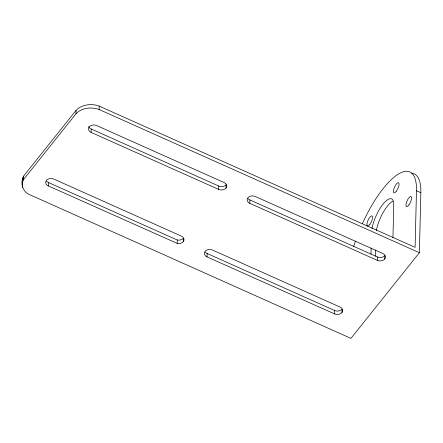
<?xml version="1.0" encoding="UTF-8"?>
<svg xmlns="http://www.w3.org/2000/svg" width="443" height="443" viewBox="0 0 443 443"><rect width="100%" height="100%" fill="white"/><g stroke="black" fill="none" stroke-linecap="round" stroke-linejoin="round"><path stroke-width="0.66" d="M411.613 173.252A67.546 22.233 -65.9 0 1 420.85 192.716L419.383 252.704L350.95 338.386L28.812 194.294C21.53 190.944 19.935 180.55 24.775 174.586L76.096 110.324A18.185 13.495 1.4 0 1 99.21 106.121L415.102 247.355L416.481 190.767A67.546 22.233 -65.9 0 0 398.39 174.055A67.546 22.233 -65.9 0 0 362.313 223.77M22.261 185.872L22.427 179.177M22.671 187.5L22.704 186.143M22.15 184.216L22.842 180.965L22.925 177.565M22.842 180.965L23.629 179.421L23.712 176.026M48.359 185.944A5.405 4.009 1.4 0 1 46.437 180.434A5.405 4.009 1.4 0 1 53.83 179.088L181.353 236.102A5.405 4.009 1.4 0 1 183.59 241.147A5.405 4.009 1.4 0 1 177.178 243.379L48.359 185.944L48.442 182.549A5.405 4.009 1.4 0 1 46.476 181.049M23.629 179.421L76.013 113.718L76.096 110.324M91.208 129.002L218.731 186.016A5.405 4.009 1.4 0 0 226.124 184.67L226.041 188.065A5.405 4.009 1.4 0 1 218.648 189.41L91.125 132.396L91.208 129.002A5.405 4.009 1.4 0 1 88.716 126.521M419.383 252.704L99.127 109.521L99.21 106.121M177.178 243.379L177.261 239.984A5.405 4.009 1.4 0 0 183.358 238.218L183.275 241.612M207.114 253.49L334.637 310.504A5.405 4.009 1.4 0 0 342.029 309.159L341.946 312.553A5.405 4.009 1.4 0 1 334.554 313.899L207.031 256.885L207.114 253.49A5.405 4.009 1.4 0 1 205.153 251.989M218.648 189.41L218.731 186.016M249.885 199.943L377.403 256.957A5.405 4.009 1.4 0 0 384.801 255.611L384.718 259.005A5.405 4.009 1.4 0 1 377.32 260.351L249.802 203.337L249.885 199.943A5.405 4.009 1.4 0 1 247.919 198.442M334.554 313.899L334.637 310.504M370.985 254.199L371.134 248.002M375.348 256.154L375.503 249.952M377.32 260.351L377.403 256.957M177.261 239.984L48.442 182.549M416.481 190.767L420.85 192.716M22.233 180.822L22.344 182.477M76.013 113.718A18.185 13.495 1.4 0 1 99.127 109.521M353.569 246.812A67.546 22.233 -65.9 0 1 355.458 241.014M371.976 228.56A21.951 7.226 -65.9 0 1 384.435 202.517A21.951 7.226 -65.9 0 1 393.744 204.998L392.974 236.689A21.951 7.226 -65.9 0 1 392.913 237.825M376.345 230.515A21.951 7.226 -65.9 0 1 392.863 201.172M91.125 132.396A5.405 4.009 1.4 0 1 89.204 126.886A5.405 4.009 1.4 0 1 96.602 125.541L224.125 182.555A5.405 4.009 1.4 0 1 226.041 188.065M207.031 256.885A5.405 4.009 1.4 0 1 205.109 251.375A5.405 4.009 1.4 0 1 212.507 250.035L340.025 307.043A5.405 4.009 1.4 0 1 341.946 312.553M249.802 203.337A5.405 4.009 1.4 0 1 247.881 197.827A5.405 4.009 1.4 0 1 255.273 196.482L382.796 253.496A5.405 4.009 1.4 0 1 384.718 259.005M408.917 204.971A5.571 1.833 -65.9 0 0 411.115 196.526A5.571 1.833 -65.9 0 0 406.237 203.199A5.571 1.833 -65.9 0 0 408.917 204.971M396.147 191.514A5.571 1.833 -65.9 0 0 398.728 182.854A5.571 1.833 -65.9 0 0 393.844 188.973A5.571 1.833 -65.9 0 0 396.147 191.514M369.866 224.413A5.571 1.833 -65.9 0 0 372.092 215.951A5.571 1.833 -65.9 0 0 367.208 222.585A5.571 1.833 -65.9 0 0 369.866 224.413"/></g></svg>
